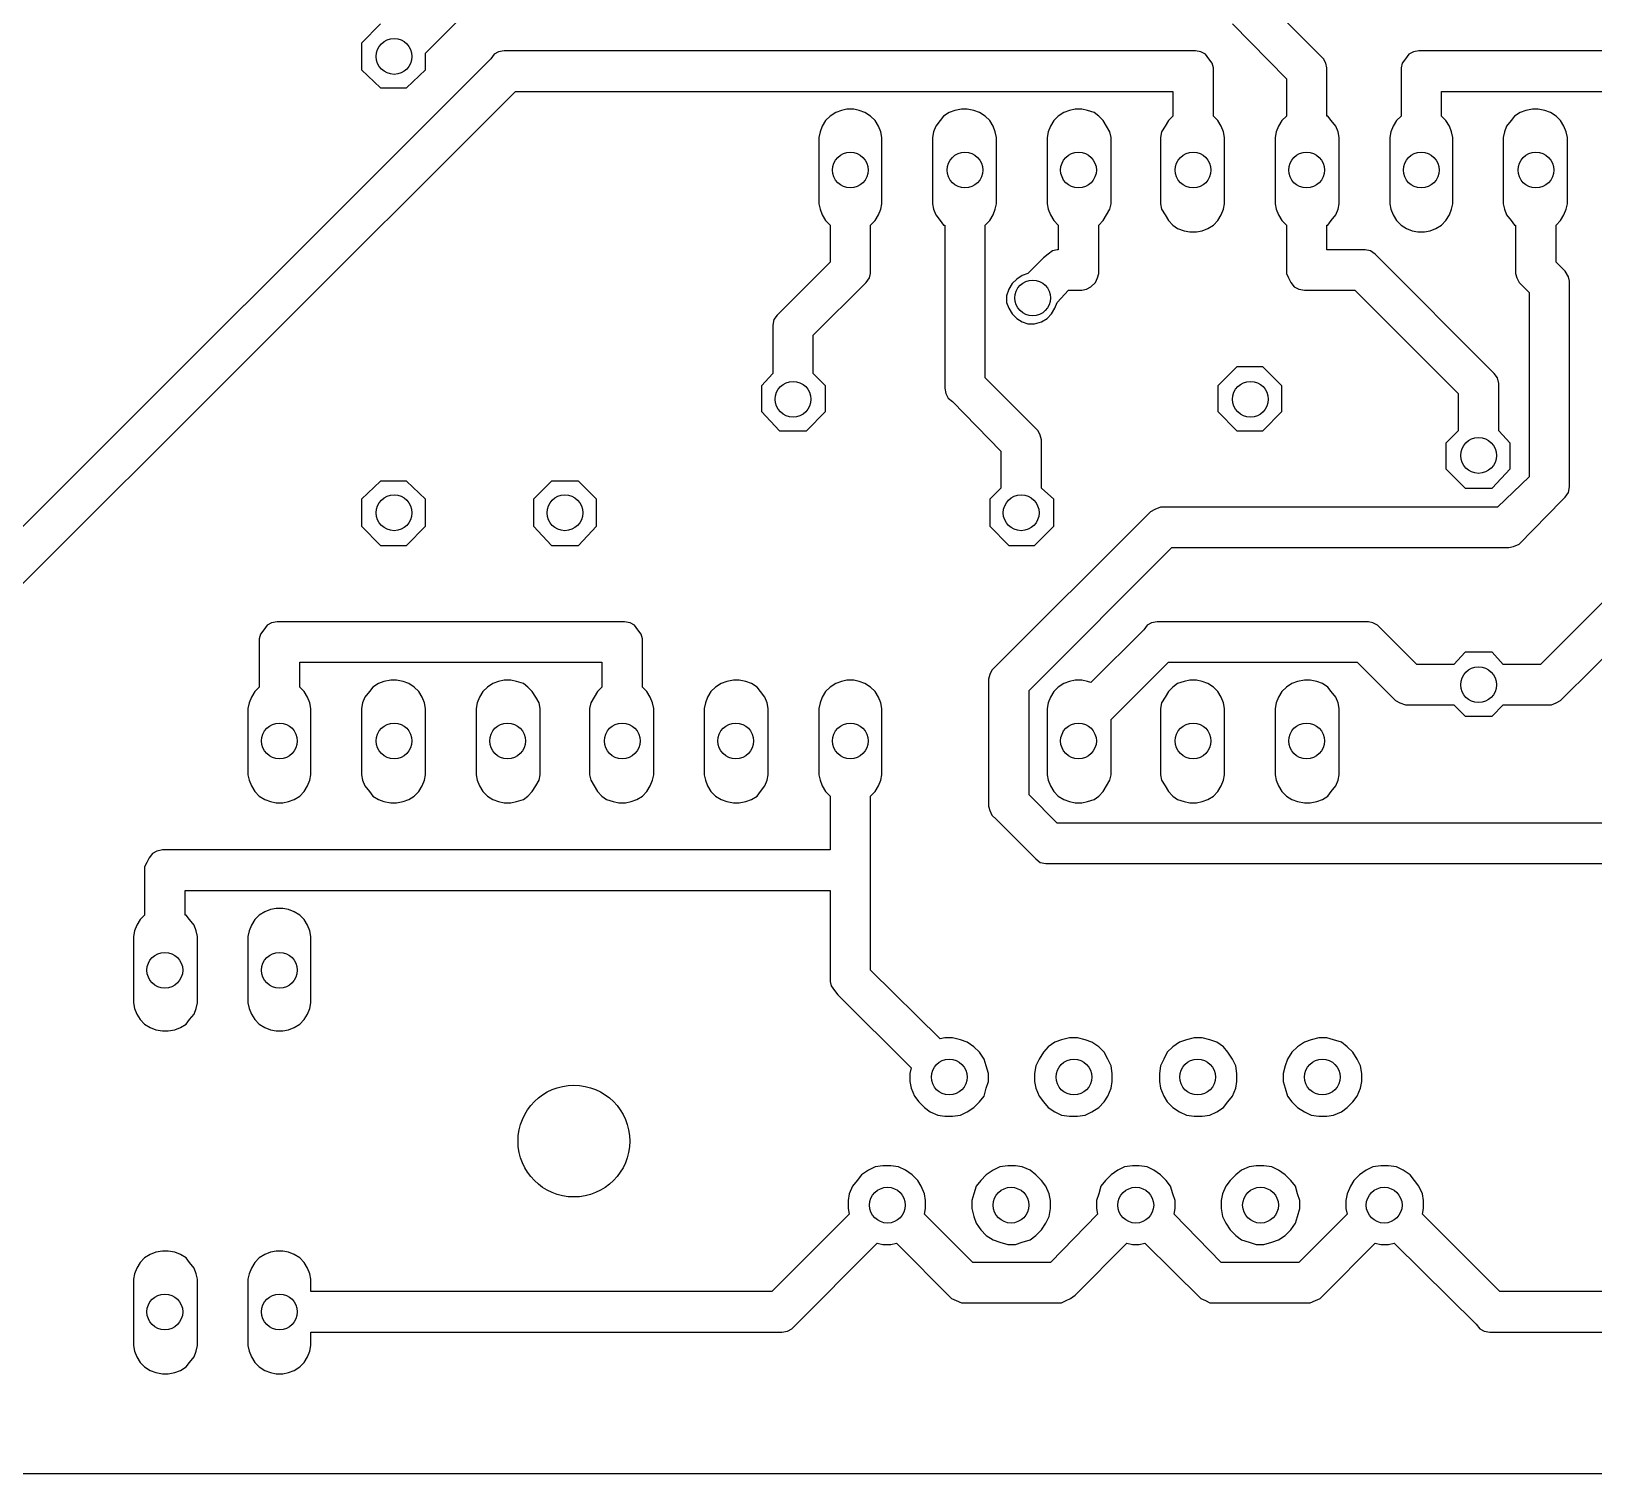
# Model space of a CAD drawing. Header units: inches. Extents: x 0 to 245, y 0 to 54.
# Drawn here: x 32.56 to 67.51, y 0 to 32.27 of the extents above; entities that cross this region are included whole.
import ezdxf

# ---------------------------------------------------------------- set-up
doc = ezdxf.new("R2010")
doc.units = ezdxf.units.IN
doc.header["$MEASUREMENT"] = 0
for name, color, linetype in [('OBRYS', 7, 'Continuous'), ('SCIEZKI', 3, 'Continuous'), ('WIERCENIA', 10, 'Continuous')]:
    doc.layers.add(name, color=color, linetype=linetype)

msp = doc.modelspace()

# ---------------------------------------------------------------- linework, layer by layer
at = {"layer": 'OBRYS'}
msp.add_line((116.222, 0), (0.855, 0), dxfattribs=at)
msp.add_line((116.222, 0), (0.855, 0), dxfattribs=at)
at = {"layer": 'SCIEZKI'}
for p, q in [((41.38, 31.777), (45.956, 36.352)), ((61.467, 31.651), (59.883, 33.235)), ((40.375, 32.431), (39.947, 32.003)), ((59.431, 32.431), (60.638, 31.199)), ((39.947, 32.003), (39.947, 31.4)), ((39.947, 32.003), (39.947, 32.003)), ((43.14, 31.827), (43.015, 31.802)), ((58.601, 31.827), (43.14, 31.827)), ((58.727, 31.802), (58.601, 31.827)), ((63.604, 31.827), (63.478, 31.802)), ((70.97, 31.827), (63.604, 31.827)), ((42.839, 31.651), (21.746, 10.584)), ((41.38, 31.4), (41.38, 31.777)), ((42.914, 31.752), (42.839, 31.651)), ((43.015, 31.802), (42.914, 31.752)), ((58.828, 31.752), (58.727, 31.802)), ((58.903, 31.651), (58.828, 31.752)), ((58.978, 31.551), (58.903, 31.651)), ((59.004, 31.45), (58.978, 31.551)), ((61.518, 31.551), (61.467, 31.651)), ((61.543, 31.45), (61.518, 31.551)), ((63.227, 31.551), (63.202, 31.45)), ((63.303, 31.651), (63.227, 31.551)), ((63.378, 31.752), (63.303, 31.651)), ((63.478, 31.802), (63.378, 31.752)), ((39.947, 31.4), (40.375, 30.998)), ((40.953, 30.998), (41.38, 31.4)), ((59.004, 30.369), (59.004, 31.45)), ((60.638, 31.199), (60.638, 30.369)), ((61.543, 30.369), (61.543, 31.45)), ((63.202, 31.45), (63.202, 30.369)), ((22.551, 10.106), (43.392, 30.922)), ((40.375, 30.998), (40.953, 30.998)), ((43.392, 30.922), (58.099, 30.922)), ((58.099, 30.922), (58.099, 30.369)), ((64.107, 30.369), (64.107, 30.922)), ((64.107, 30.922), (71.222, 30.922)), ((50.557, 30.445), (50.431, 30.369)), ((50.682, 30.495), (50.557, 30.445)), ((50.808, 30.52), (50.682, 30.495)), ((50.959, 30.52), (50.808, 30.52)), ((51.084, 30.495), (50.959, 30.52)), ((51.21, 30.445), (51.084, 30.495)), ((51.336, 30.369), (51.21, 30.445)), ((53.096, 30.445), (52.97, 30.369)), ((53.221, 30.495), (53.096, 30.445)), ((53.372, 30.52), (53.221, 30.495)), ((53.498, 30.52), (53.372, 30.52)), ((53.649, 30.495), (53.498, 30.52)), ((53.774, 30.445), (53.649, 30.495)), ((53.9, 30.369), (53.774, 30.445)), ((55.66, 30.445), (55.534, 30.369)), ((55.786, 30.495), (55.66, 30.445)), ((55.911, 30.52), (55.786, 30.495)), ((56.062, 30.52), (55.911, 30.52)), ((56.188, 30.495), (56.062, 30.52)), ((56.339, 30.445), (56.188, 30.495)), ((56.439, 30.369), (56.339, 30.445)), ((65.867, 30.445), (65.741, 30.369)), ((65.992, 30.495), (65.867, 30.445)), ((66.143, 30.52), (65.992, 30.495)), ((66.269, 30.52), (66.143, 30.52)), ((66.42, 30.495), (66.269, 30.52)), ((66.546, 30.445), (66.42, 30.495)), ((66.671, 30.369), (66.546, 30.445)), ((50.255, 30.143), (50.205, 30.017)), ((50.33, 30.269), (50.255, 30.143)), ((50.431, 30.369), (50.33, 30.269)), ((51.436, 30.269), (51.336, 30.369)), ((51.512, 30.143), (51.436, 30.269)), ((51.562, 30.017), (51.512, 30.143)), ((52.794, 30.143), (52.744, 30.017)), ((52.895, 30.269), (52.794, 30.143)), ((52.97, 30.369), (52.895, 30.269)), ((54.001, 30.269), (53.9, 30.369)), ((54.076, 30.143), (54.001, 30.269)), ((54.126, 30.017), (54.076, 30.143)), ((55.358, 30.143), (55.308, 30.017)), ((55.434, 30.269), (55.358, 30.143)), ((55.534, 30.369), (55.434, 30.269)), ((56.54, 30.269), (56.439, 30.369)), ((56.615, 30.143), (56.54, 30.269)), ((56.691, 30.017), (56.615, 30.143)), ((57.923, 30.143), (57.847, 30.017)), ((57.998, 30.269), (57.923, 30.143)), ((58.099, 30.369), (57.998, 30.269)), ((58.099, 30.369), (58.099, 30.369)), ((59.104, 30.269), (59.004, 30.369)), ((59.004, 30.369), (59.004, 30.369)), ((59.18, 30.143), (59.104, 30.269)), ((59.23, 30.017), (59.18, 30.143)), ((60.462, 30.143), (60.411, 30.017)), ((60.537, 30.269), (60.462, 30.143)), ((60.638, 30.369), (60.537, 30.269)), ((60.638, 30.369), (60.638, 30.369)), ((61.568, 30.369), (61.543, 30.369)), ((61.643, 30.269), (61.568, 30.369)), ((61.744, 30.143), (61.643, 30.269)), ((61.794, 30.017), (61.744, 30.143)), ((63.026, 30.143), (62.976, 30.017)), ((63.101, 30.269), (63.026, 30.143)), ((63.202, 30.369), (63.101, 30.269)), ((63.202, 30.369), (63.202, 30.369)), ((64.208, 30.269), (64.107, 30.369)), ((64.107, 30.369), (64.107, 30.369)), ((64.283, 30.143), (64.208, 30.269)), ((64.333, 30.017), (64.283, 30.143)), ((65.565, 30.143), (65.515, 30.017)), ((65.666, 30.269), (65.565, 30.143)), ((65.741, 30.369), (65.666, 30.269)), ((66.772, 30.269), (66.671, 30.369)), ((66.847, 30.143), (66.772, 30.269)), ((66.898, 30.017), (66.847, 30.143)), ((50.205, 30.017), (50.179, 29.891)), ((50.179, 29.891), (50.179, 28.408)), ((51.587, 29.891), (51.562, 30.017)), ((51.587, 28.408), (51.587, 29.891)), ((52.744, 30.017), (52.719, 29.891)), ((52.719, 29.891), (52.719, 28.408)), ((54.152, 29.891), (54.126, 30.017)), ((54.152, 28.408), (54.152, 29.891)), ((55.308, 30.017), (55.283, 29.891)), ((55.283, 29.891), (55.283, 28.408)), ((56.716, 29.891), (56.691, 30.017)), ((56.716, 28.408), (56.716, 29.891)), ((57.847, 30.017), (57.822, 29.891)), ((57.822, 29.891), (57.822, 28.408)), ((59.255, 29.891), (59.23, 30.017)), ((59.255, 28.408), (59.255, 29.891)), ((60.411, 30.017), (60.386, 29.891)), ((60.386, 29.891), (60.386, 28.408)), ((61.819, 29.891), (61.794, 30.017)), ((61.819, 28.408), (61.819, 29.891)), ((62.976, 30.017), (62.951, 29.891)), ((62.951, 29.891), (62.951, 28.408)), ((64.358, 29.891), (64.333, 30.017)), ((64.358, 28.408), (64.358, 29.891)), ((65.515, 30.017), (65.49, 29.891)), ((65.49, 29.891), (65.49, 28.408)), ((66.923, 29.891), (66.898, 30.017)), ((66.923, 28.408), (66.923, 29.891)), ((50.179, 28.408), (50.205, 28.283)), ((51.562, 28.283), (51.587, 28.408)), ((52.719, 28.408), (52.744, 28.283)), ((54.126, 28.283), (54.152, 28.408)), ((54.152, 28.408), (54.152, 28.408)), ((55.283, 28.408), (55.308, 28.283)), ((56.691, 28.283), (56.716, 28.408)), ((56.716, 28.408), (56.716, 28.408)), ((57.822, 28.408), (57.847, 28.283)), ((59.23, 28.283), (59.255, 28.408)), ((60.386, 28.408), (60.411, 28.283)), ((61.794, 28.283), (61.819, 28.408)), ((62.951, 28.408), (62.976, 28.283)), ((64.333, 28.283), (64.358, 28.408)), ((64.358, 28.408), (64.358, 28.408)), ((65.49, 28.408), (65.515, 28.283)), ((66.898, 28.283), (66.923, 28.408)), ((50.205, 28.283), (50.255, 28.157)), ((50.255, 28.157), (50.33, 28.031)), ((50.33, 28.031), (50.431, 27.931)), ((51.336, 27.931), (51.436, 28.031)), ((51.436, 28.031), (51.512, 28.157)), ((51.512, 28.157), (51.562, 28.283)), ((52.744, 28.283), (52.794, 28.157)), ((52.794, 28.157), (52.895, 28.031)), ((52.895, 28.031), (52.97, 27.931)), ((53.9, 27.931), (54.001, 28.031)), ((54.001, 28.031), (54.076, 28.157)), ((54.076, 28.157), (54.126, 28.283)), ((55.308, 28.283), (55.358, 28.157)), ((55.358, 28.157), (55.434, 28.031)), ((55.434, 28.031), (55.534, 27.931)), ((56.439, 27.931), (56.54, 28.031)), ((56.54, 28.031), (56.615, 28.157)), ((56.615, 28.157), (56.691, 28.283)), ((57.847, 28.283), (57.923, 28.157)), ((57.923, 28.157), (57.998, 28.031)), ((57.998, 28.031), (58.099, 27.931)), ((59.004, 27.931), (59.104, 28.031)), ((59.104, 28.031), (59.18, 28.157)), ((59.18, 28.157), (59.23, 28.283)), ((60.411, 28.283), (60.462, 28.157)), ((60.462, 28.157), (60.537, 28.031)), ((60.537, 28.031), (60.638, 27.931)), ((61.568, 27.931), (61.643, 28.031)), ((61.643, 28.031), (61.744, 28.157)), ((61.744, 28.157), (61.794, 28.283)), ((62.976, 28.283), (63.026, 28.157)), ((63.026, 28.157), (63.101, 28.031)), ((63.101, 28.031), (63.202, 27.931)), ((64.107, 27.931), (64.208, 28.031)), ((64.208, 28.031), (64.283, 28.157)), ((64.283, 28.157), (64.333, 28.283)), ((65.515, 28.283), (65.565, 28.157)), ((65.565, 28.157), (65.666, 28.031)), ((65.666, 28.031), (65.741, 27.931)), ((66.671, 27.931), (66.772, 28.031)), ((66.772, 28.031), (66.847, 28.157)), ((66.847, 28.157), (66.898, 28.283)), ((50.431, 27.931), (50.431, 27.931)), ((50.431, 27.931), (50.431, 27.101)), ((51.336, 27.931), (51.336, 27.931)), ((51.336, 26.85), (51.336, 27.931)), ((52.97, 27.931), (52.995, 27.931)), ((52.995, 27.931), (52.995, 24.285)), ((53.9, 27.931), (53.9, 27.931)), ((53.9, 24.512), (53.9, 27.931)), ((55.534, 27.931), (55.534, 27.931)), ((55.534, 27.931), (55.534, 27.377)), ((56.439, 27.931), (56.439, 27.931)), ((56.439, 26.85), (56.439, 27.931)), ((58.099, 27.931), (58.199, 27.855)), ((58.199, 27.855), (58.35, 27.805)), ((58.35, 27.805), (58.476, 27.78)), ((58.476, 27.78), (58.626, 27.78)), ((58.626, 27.78), (58.752, 27.805)), ((58.752, 27.805), (58.878, 27.855)), ((58.878, 27.855), (59.004, 27.931)), ((60.638, 27.931), (60.638, 27.931)), ((60.638, 27.931), (60.638, 26.85)), ((61.543, 27.931), (61.568, 27.931)), ((61.543, 27.377), (61.543, 27.931)), ((63.202, 27.931), (63.328, 27.855)), ((63.328, 27.855), (63.453, 27.805)), ((63.453, 27.805), (63.579, 27.78)), ((63.579, 27.78), (63.73, 27.78)), ((63.73, 27.78), (63.856, 27.805)), ((63.856, 27.805), (63.981, 27.855)), ((63.981, 27.855), (64.107, 27.931)), ((65.741, 27.931), (65.766, 27.931)), ((65.766, 27.931), (65.766, 26.85)), ((66.671, 27.931), (66.671, 27.931)), ((66.671, 27.101), (66.671, 27.931)), ((55.308, 27.277), (55.207, 27.201)), ((55.409, 27.352), (55.308, 27.277)), ((55.509, 27.377), (55.409, 27.352)), ((55.534, 27.377), (55.509, 27.377)), ((62.397, 27.377), (61.543, 27.377)), ((62.523, 27.352), (62.397, 27.377)), ((62.624, 27.277), (62.523, 27.352)), ((65.289, 24.612), (62.624, 27.277)), ((50.431, 27.101), (49.249, 25.919)), ((55.207, 27.201), (54.855, 26.85)), ((66.872, 26.9), (66.671, 27.101)), ((50.054, 25.467), (51.235, 26.648)), ((51.235, 26.648), (51.311, 26.749)), ((51.311, 26.749), (51.336, 26.85)), ((54.504, 26.623), (54.428, 26.498)), ((54.604, 26.724), (54.504, 26.623)), ((54.73, 26.799), (54.604, 26.724)), ((54.855, 26.85), (54.73, 26.799)), ((56.263, 26.548), (56.364, 26.648)), ((56.364, 26.648), (56.414, 26.749)), ((56.414, 26.749), (56.439, 26.85)), ((60.638, 26.85), (60.688, 26.749)), ((60.688, 26.749), (60.738, 26.648)), ((60.738, 26.648), (60.814, 26.548)), ((65.766, 26.85), (65.791, 26.749)), ((65.791, 26.749), (65.842, 26.648)), ((65.842, 26.648), (65.942, 26.548)), ((66.948, 26.774), (66.872, 26.9)), ((66.973, 26.674), (66.948, 26.774)), ((66.973, 22.073), (66.973, 26.674)), ((54.428, 26.498), (54.378, 26.347)), ((54.378, 26.347), (54.378, 26.196)), ((55.509, 26.196), (55.761, 26.472)), ((55.761, 26.472), (56.062, 26.472)), ((56.062, 26.472), (56.163, 26.498)), ((56.163, 26.498), (56.263, 26.548)), ((60.814, 26.548), (60.914, 26.498)), ((60.914, 26.498), (61.04, 26.472)), ((61.04, 26.472), (62.171, 26.472)), ((62.171, 26.472), (64.484, 24.16)), ((65.942, 26.548), (65.942, 26.548)), ((65.942, 26.548), (66.068, 26.422)), ((66.068, 26.422), (66.068, 22.299)), ((49.249, 25.919), (49.174, 25.819)), ((54.378, 26.196), (54.428, 26.07)), ((54.428, 26.07), (54.504, 25.944)), ((54.504, 25.944), (54.604, 25.844)), ((55.283, 25.844), (55.383, 25.944)), ((55.383, 25.944), (55.459, 26.07)), ((55.459, 26.07), (55.509, 26.196)), ((49.174, 25.819), (49.149, 25.693)), ((49.149, 25.693), (49.149, 24.612)), ((54.604, 25.844), (54.73, 25.769)), ((54.73, 25.769), (54.855, 25.718)), ((54.855, 25.718), (55.006, 25.718)), ((55.006, 25.718), (55.157, 25.769)), ((55.157, 25.769), (55.283, 25.844)), ((50.054, 24.612), (50.054, 25.467)), ((49.149, 24.612), (48.897, 24.336)), ((50.33, 24.336), (50.054, 24.612)), ((55.082, 23.33), (53.9, 24.512)), ((59.532, 24.763), (59.104, 24.336)), ((60.11, 24.763), (59.532, 24.763)), ((60.537, 24.336), (60.11, 24.763)), ((65.364, 24.512), (65.289, 24.612)), ((65.389, 24.386), (65.364, 24.512)), ((48.897, 24.336), (48.897, 23.757)), ((48.897, 24.336), (48.897, 24.336)), ((50.33, 23.757), (50.33, 24.336)), ((52.995, 24.285), (53.02, 24.16)), ((53.02, 24.16), (53.071, 24.059)), ((59.104, 24.336), (59.104, 23.757)), ((59.104, 24.336), (59.104, 24.336)), ((60.537, 23.757), (60.537, 24.336)), ((64.484, 24.16), (64.484, 23.33)), ((65.389, 23.33), (65.389, 24.386)), ((53.071, 24.059), (53.171, 23.984)), ((53.171, 23.984), (54.252, 22.877)), ((48.897, 23.757), (49.3, 23.33)), ((49.903, 23.33), (50.33, 23.757)), ((59.104, 23.757), (59.532, 23.33)), ((60.11, 23.33), (60.537, 23.757)), ((49.3, 23.33), (49.903, 23.33)), ((55.132, 23.229), (55.082, 23.33)), ((55.157, 23.129), (55.132, 23.229)), ((55.157, 22.048), (55.157, 23.129)), ((59.532, 23.33), (60.11, 23.33)), ((64.484, 23.33), (64.208, 23.053)), ((65.641, 23.053), (65.389, 23.33)), ((54.252, 22.877), (54.252, 22.048)), ((64.208, 23.053), (64.208, 22.475)), ((64.208, 23.053), (64.208, 23.053)), ((65.641, 22.475), (65.641, 23.053)), ((64.208, 22.475), (64.635, 22.048)), ((65.238, 22.048), (65.641, 22.475)), ((70.819, 22.601), (66.319, 18.101)), ((40.375, 22.199), (39.947, 21.796)), ((40.953, 22.199), (40.375, 22.199)), ((41.38, 21.796), (40.953, 22.199)), ((44.196, 22.199), (43.794, 21.796)), ((44.799, 22.199), (44.196, 22.199)), ((45.202, 21.796), (44.799, 22.199)), ((54.252, 22.048), (54.001, 21.796)), ((55.434, 21.796), (55.157, 22.048)), ((64.635, 22.048), (65.238, 22.048)), ((66.068, 22.299), (65.364, 21.62)), ((66.948, 21.947), (66.973, 22.073)), ((39.947, 21.796), (39.947, 21.193)), ((39.947, 21.796), (39.947, 21.796)), ((41.38, 21.193), (41.38, 21.796)), ((43.794, 21.796), (43.794, 21.193)), ((43.794, 21.796), (43.794, 21.796)), ((45.202, 21.193), (45.202, 21.796)), ((54.001, 21.796), (54.001, 21.193)), ((55.434, 21.193), (55.434, 21.796)), ((65.842, 20.791), (66.797, 21.771)), ((66.772, 17.296), (71.372, 21.872)), ((66.797, 21.771), (66.872, 21.847)), ((66.872, 21.847), (66.948, 21.947)), ((57.52, 21.444), (54.051, 17.975)), ((57.596, 21.52), (57.52, 21.444)), ((57.52, 21.444), (57.52, 21.444)), ((57.696, 21.57), (57.596, 21.52)), ((57.822, 21.62), (57.696, 21.57)), ((65.364, 21.62), (57.822, 21.62)), ((39.947, 21.193), (40.375, 20.766)), ((40.953, 20.766), (41.38, 21.193)), ((43.794, 21.193), (44.196, 20.766)), ((44.799, 20.766), (45.202, 21.193)), ((54.001, 21.193), (54.428, 20.766)), ((55.006, 20.766), (55.434, 21.193)), ((40.375, 20.766), (40.953, 20.766)), ((44.196, 20.766), (44.799, 20.766)), ((54.428, 20.766), (55.006, 20.766)), ((54.881, 17.523), (58.073, 20.715)), ((58.073, 20.715), (65.615, 20.715)), ((65.615, 20.715), (65.716, 20.741)), ((65.716, 20.741), (65.842, 20.791)), ((37.76, 18.88), (37.685, 18.78)), ((37.836, 18.981), (37.76, 18.88)), ((37.936, 19.031), (37.836, 18.981)), ((38.062, 19.056), (37.936, 19.031)), ((45.83, 19.056), (38.062, 19.056)), ((45.956, 19.031), (45.83, 19.056)), ((46.056, 18.981), (45.956, 19.031)), ((46.132, 18.88), (46.056, 18.981)), ((46.207, 18.78), (46.132, 18.88)), ((57.445, 18.88), (56.263, 17.699)), ((57.52, 18.981), (57.445, 18.88)), ((57.621, 19.031), (57.52, 18.981)), ((57.747, 19.056), (57.621, 19.031)), ((62.473, 19.056), (57.747, 19.056)), ((62.573, 19.031), (62.473, 19.056)), ((62.674, 18.981), (62.573, 19.031)), ((63.554, 18.101), (62.674, 18.981)), ((37.685, 18.78), (37.66, 18.679)), ((37.66, 18.679), (37.66, 17.598)), ((46.232, 18.679), (46.207, 18.78)), ((46.232, 17.598), (46.232, 18.679)), ((64.635, 18.377), (64.384, 18.101)), ((65.238, 18.377), (64.635, 18.377)), ((65.49, 18.101), (65.238, 18.377)), ((38.565, 17.598), (38.565, 18.151)), ((38.565, 18.151), (45.327, 18.151)), ((45.327, 18.151), (45.327, 17.598)), ((54.001, 17.875), (53.976, 17.774)), ((54.051, 17.975), (54.001, 17.875)), ((56.716, 16.869), (57.998, 18.151)), ((57.998, 18.151), (62.221, 18.151)), ((62.221, 18.151), (63.076, 17.296)), ((64.384, 18.101), (63.554, 18.101)), ((66.319, 18.101), (65.49, 18.101)), ((37.559, 17.497), (37.484, 17.372)), ((37.66, 17.598), (37.559, 17.497)), ((37.66, 17.598), (37.66, 17.598)), ((38.665, 17.497), (38.565, 17.598)), ((38.565, 17.598), (38.565, 17.598)), ((38.741, 17.372), (38.665, 17.497)), ((40.123, 17.497), (40.023, 17.372)), ((40.199, 17.598), (40.123, 17.497)), ((40.325, 17.673), (40.199, 17.598)), ((40.45, 17.724), (40.325, 17.673)), ((40.601, 17.749), (40.45, 17.724)), ((40.727, 17.749), (40.601, 17.749)), ((40.878, 17.724), (40.727, 17.749)), ((41.003, 17.673), (40.878, 17.724)), ((41.129, 17.598), (41.003, 17.673)), ((41.23, 17.497), (41.129, 17.598)), ((41.305, 17.372), (41.23, 17.497)), ((42.663, 17.497), (42.587, 17.372)), ((42.763, 17.598), (42.663, 17.497)), ((42.889, 17.673), (42.763, 17.598)), ((43.015, 17.724), (42.889, 17.673)), ((43.14, 17.749), (43.015, 17.724)), ((43.291, 17.749), (43.14, 17.749)), ((43.417, 17.724), (43.291, 17.749)), ((43.568, 17.673), (43.417, 17.724)), ((43.668, 17.598), (43.568, 17.673)), ((43.769, 17.497), (43.668, 17.598)), ((43.844, 17.372), (43.769, 17.497)), ((45.227, 17.497), (45.151, 17.372)), ((45.327, 17.598), (45.227, 17.497)), ((45.327, 17.598), (45.327, 17.598)), ((46.333, 17.497), (46.232, 17.598)), ((46.232, 17.598), (46.232, 17.598)), ((46.408, 17.372), (46.333, 17.497)), ((47.766, 17.497), (47.691, 17.372)), ((47.867, 17.598), (47.766, 17.497)), ((47.992, 17.673), (47.867, 17.598)), ((48.118, 17.724), (47.992, 17.673)), ((48.269, 17.749), (48.118, 17.724)), ((48.394, 17.749), (48.269, 17.749)), ((48.545, 17.724), (48.394, 17.749)), ((48.671, 17.673), (48.545, 17.724)), ((48.797, 17.598), (48.671, 17.673)), ((48.872, 17.497), (48.797, 17.598)), ((48.973, 17.372), (48.872, 17.497)), ((50.33, 17.497), (50.255, 17.372)), ((50.431, 17.598), (50.33, 17.497)), ((50.557, 17.673), (50.431, 17.598)), ((50.682, 17.724), (50.557, 17.673)), ((50.808, 17.749), (50.682, 17.724)), ((50.959, 17.749), (50.808, 17.749)), ((51.084, 17.724), (50.959, 17.749)), ((51.21, 17.673), (51.084, 17.724)), ((51.336, 17.598), (51.21, 17.673)), ((51.436, 17.497), (51.336, 17.598)), ((51.512, 17.372), (51.436, 17.497)), ((53.976, 17.774), (53.976, 14.933)), ((54.881, 15.185), (54.881, 17.523)), ((55.434, 17.497), (55.358, 17.372)), ((55.534, 17.598), (55.434, 17.497)), ((55.66, 17.673), (55.534, 17.598)), ((55.786, 17.724), (55.66, 17.673)), ((55.911, 17.749), (55.786, 17.724)), ((56.062, 17.749), (55.911, 17.749)), ((56.188, 17.724), (56.062, 17.749)), ((56.263, 17.699), (56.188, 17.724)), ((57.998, 17.497), (57.923, 17.372)), ((58.099, 17.598), (57.998, 17.497)), ((58.199, 17.673), (58.099, 17.598)), ((58.35, 17.724), (58.199, 17.673)), ((58.476, 17.749), (58.35, 17.724)), ((58.626, 17.749), (58.476, 17.749)), ((58.752, 17.724), (58.626, 17.749)), ((58.878, 17.673), (58.752, 17.724)), ((59.004, 17.598), (58.878, 17.673)), ((59.104, 17.497), (59.004, 17.598)), ((59.18, 17.372), (59.104, 17.497)), ((60.537, 17.497), (60.462, 17.372)), ((60.638, 17.598), (60.537, 17.497)), ((60.763, 17.673), (60.638, 17.598)), ((60.889, 17.724), (60.763, 17.673)), ((61.04, 17.749), (60.889, 17.724)), ((61.166, 17.749), (61.04, 17.749)), ((61.316, 17.724), (61.166, 17.749)), ((61.442, 17.673), (61.316, 17.724)), ((61.568, 17.598), (61.442, 17.673)), ((61.643, 17.497), (61.568, 17.598)), ((61.744, 17.372), (61.643, 17.497)), ((37.433, 17.246), (37.408, 17.12)), ((37.484, 17.372), (37.433, 17.246)), ((38.791, 17.246), (38.741, 17.372)), ((38.816, 17.12), (38.791, 17.246)), ((39.973, 17.246), (39.947, 17.12)), ((40.023, 17.372), (39.973, 17.246)), ((41.355, 17.246), (41.305, 17.372)), ((41.38, 17.12), (41.355, 17.246)), ((42.537, 17.246), (42.512, 17.12)), ((42.587, 17.372), (42.537, 17.246)), ((43.92, 17.246), (43.844, 17.372)), ((43.945, 17.12), (43.92, 17.246)), ((45.076, 17.246), (45.051, 17.12)), ((45.151, 17.372), (45.076, 17.246)), ((46.459, 17.246), (46.408, 17.372)), ((46.484, 17.12), (46.459, 17.246)), ((47.64, 17.246), (47.615, 17.12)), ((47.691, 17.372), (47.64, 17.246)), ((49.023, 17.246), (48.973, 17.372)), ((49.048, 17.12), (49.023, 17.246)), ((50.205, 17.246), (50.179, 17.12)), ((50.255, 17.372), (50.205, 17.246)), ((51.562, 17.246), (51.512, 17.372)), ((51.587, 17.12), (51.562, 17.246)), ((55.308, 17.246), (55.283, 17.12)), ((55.358, 17.372), (55.308, 17.246)), ((57.847, 17.246), (57.822, 17.12)), ((57.923, 17.372), (57.847, 17.246)), ((59.23, 17.246), (59.18, 17.372)), ((59.255, 17.12), (59.23, 17.246)), ((60.411, 17.246), (60.386, 17.12)), ((60.462, 17.372), (60.411, 17.246)), ((61.794, 17.246), (61.744, 17.372)), ((61.819, 17.12), (61.794, 17.246)), ((63.076, 17.296), (63.177, 17.246)), ((63.177, 17.246), (63.303, 17.196)), ((63.303, 17.196), (64.384, 17.196)), ((64.384, 17.196), (64.635, 16.944)), ((65.238, 16.944), (65.49, 17.196)), ((65.49, 17.196), (66.571, 17.196)), ((66.571, 17.196), (66.671, 17.246)), ((66.671, 17.246), (66.772, 17.296)), ((37.408, 17.12), (37.408, 15.637)), ((38.816, 15.637), (38.816, 17.12)), ((39.947, 17.12), (39.947, 15.637)), ((41.38, 15.637), (41.38, 17.12)), ((42.512, 17.12), (42.512, 15.637)), ((43.945, 15.637), (43.945, 17.12)), ((45.051, 17.12), (45.051, 15.637)), ((46.484, 15.637), (46.484, 17.12)), ((47.615, 17.12), (47.615, 15.637)), ((49.048, 15.637), (49.048, 17.12)), ((50.179, 17.12), (50.179, 15.637)), ((51.587, 15.637), (51.587, 17.12)), ((55.283, 17.12), (55.283, 15.637)), ((56.716, 15.637), (56.716, 16.869)), ((57.822, 17.12), (57.822, 15.637)), ((59.255, 15.637), (59.255, 17.12)), ((60.386, 17.12), (60.386, 15.637)), ((61.819, 15.637), (61.819, 17.12)), ((64.635, 16.944), (65.238, 16.944)), ((37.408, 15.637), (37.433, 15.511)), ((37.433, 15.511), (37.484, 15.386)), ((37.484, 15.386), (37.559, 15.26)), ((38.665, 15.26), (38.741, 15.386)), ((38.741, 15.386), (38.791, 15.511)), ((38.791, 15.511), (38.816, 15.637)), ((38.816, 15.637), (38.816, 15.637)), ((39.947, 15.637), (39.973, 15.511)), ((39.973, 15.511), (40.023, 15.386)), ((40.023, 15.386), (40.123, 15.26)), ((41.23, 15.26), (41.305, 15.386)), ((41.305, 15.386), (41.355, 15.511)), ((41.355, 15.511), (41.38, 15.637)), ((41.38, 15.637), (41.38, 15.637)), ((42.512, 15.637), (42.537, 15.511)), ((42.537, 15.511), (42.587, 15.386)), ((42.587, 15.386), (42.663, 15.26)), ((43.769, 15.26), (43.844, 15.386)), ((43.844, 15.386), (43.92, 15.511)), ((43.92, 15.511), (43.945, 15.637)), ((43.945, 15.637), (43.945, 15.637)), ((45.051, 15.637), (45.076, 15.511)), ((45.076, 15.511), (45.151, 15.386)), ((45.151, 15.386), (45.227, 15.26)), ((46.333, 15.26), (46.408, 15.386)), ((46.408, 15.386), (46.459, 15.511)), ((46.459, 15.511), (46.484, 15.637)), ((47.615, 15.637), (47.64, 15.511)), ((47.64, 15.511), (47.691, 15.386)), ((47.691, 15.386), (47.766, 15.26)), ((48.872, 15.26), (48.973, 15.386)), ((48.973, 15.386), (49.023, 15.511)), ((49.023, 15.511), (49.048, 15.637)), ((49.048, 15.637), (49.048, 15.637)), ((50.179, 15.637), (50.205, 15.511)), ((50.205, 15.511), (50.255, 15.386)), ((50.255, 15.386), (50.33, 15.26)), ((51.436, 15.26), (51.512, 15.386)), ((51.512, 15.386), (51.562, 15.511)), ((51.562, 15.511), (51.587, 15.637)), ((51.587, 15.637), (51.587, 15.637)), ((55.283, 15.637), (55.308, 15.511)), ((55.308, 15.511), (55.358, 15.386)), ((55.358, 15.386), (55.434, 15.26)), ((56.54, 15.26), (56.615, 15.386)), ((56.615, 15.386), (56.691, 15.511)), ((56.691, 15.511), (56.716, 15.637)), ((56.716, 15.637), (56.716, 15.637)), ((57.822, 15.637), (57.847, 15.511)), ((57.847, 15.511), (57.923, 15.386)), ((57.923, 15.386), (57.998, 15.26)), ((59.104, 15.26), (59.18, 15.386)), ((59.18, 15.386), (59.23, 15.511)), ((59.23, 15.511), (59.255, 15.637)), ((59.255, 15.637), (59.255, 15.637)), ((60.386, 15.637), (60.411, 15.511)), ((60.411, 15.511), (60.462, 15.386)), ((60.462, 15.386), (60.537, 15.26)), ((61.643, 15.26), (61.744, 15.386)), ((61.744, 15.386), (61.794, 15.511)), ((61.794, 15.511), (61.819, 15.637)), ((61.819, 15.637), (61.819, 15.637)), ((37.559, 15.26), (37.66, 15.159)), ((37.66, 15.159), (37.785, 15.084)), ((37.785, 15.084), (37.911, 15.034)), ((37.911, 15.034), (38.037, 15.009)), ((38.188, 15.009), (38.313, 15.034)), ((38.313, 15.034), (38.439, 15.084)), ((38.439, 15.084), (38.565, 15.159)), ((38.565, 15.159), (38.665, 15.26)), ((40.123, 15.26), (40.199, 15.159)), ((40.199, 15.159), (40.325, 15.084)), ((40.325, 15.084), (40.45, 15.034)), ((40.45, 15.034), (40.601, 15.009)), ((40.727, 15.009), (40.878, 15.034)), ((40.878, 15.034), (41.003, 15.084)), ((41.003, 15.084), (41.129, 15.159)), ((41.129, 15.159), (41.23, 15.26)), ((42.663, 15.26), (42.763, 15.159)), ((42.763, 15.159), (42.889, 15.084)), ((42.889, 15.084), (43.015, 15.034)), ((43.015, 15.034), (43.14, 15.009)), ((43.291, 15.009), (43.417, 15.034)), ((43.417, 15.034), (43.568, 15.084)), ((43.568, 15.084), (43.668, 15.159)), ((43.668, 15.159), (43.769, 15.26)), ((45.227, 15.26), (45.327, 15.159)), ((45.327, 15.159), (45.428, 15.084)), ((45.428, 15.084), (45.579, 15.034)), ((45.579, 15.034), (45.705, 15.009)), ((45.855, 15.009), (45.981, 15.034)), ((45.981, 15.034), (46.107, 15.084)), ((46.107, 15.084), (46.232, 15.159)), ((46.232, 15.159), (46.333, 15.26)), ((47.766, 15.26), (47.867, 15.159)), ((47.867, 15.159), (47.992, 15.084)), ((47.992, 15.084), (48.118, 15.034)), ((48.118, 15.034), (48.269, 15.009)), ((48.394, 15.009), (48.545, 15.034)), ((48.545, 15.034), (48.671, 15.084)), ((48.671, 15.084), (48.797, 15.159)), ((48.797, 15.159), (48.872, 15.26)), ((50.33, 15.26), (50.431, 15.159)), ((50.431, 15.159), (50.431, 15.159)), ((50.431, 15.159), (50.431, 13.953)), ((51.336, 15.159), (51.436, 15.26)), ((51.336, 11.263), (51.336, 15.159)), ((51.336, 15.159), (51.336, 15.159)), ((55.509, 14.556), (54.881, 15.185)), ((55.434, 15.26), (55.534, 15.159)), ((55.534, 15.159), (55.66, 15.084)), ((55.66, 15.084), (55.786, 15.034)), ((55.786, 15.034), (55.911, 15.009)), ((56.062, 15.009), (56.188, 15.034)), ((56.188, 15.034), (56.339, 15.084)), ((56.339, 15.084), (56.439, 15.159)), ((56.439, 15.159), (56.54, 15.26)), ((57.998, 15.26), (58.099, 15.159)), ((58.099, 15.159), (58.199, 15.084)), ((58.199, 15.084), (58.35, 15.034)), ((58.35, 15.034), (58.476, 15.009)), ((58.626, 15.009), (58.752, 15.034)), ((58.752, 15.034), (58.878, 15.084)), ((58.878, 15.084), (59.004, 15.159)), ((59.004, 15.159), (59.104, 15.26)), ((60.537, 15.26), (60.638, 15.159)), ((60.638, 15.159), (60.763, 15.084)), ((60.763, 15.084), (60.889, 15.034)), ((60.889, 15.034), (61.04, 15.009)), ((61.166, 15.009), (61.316, 15.034)), ((61.316, 15.034), (61.442, 15.084)), ((61.442, 15.084), (61.568, 15.159)), ((61.568, 15.159), (61.643, 15.26)), ((38.037, 15.009), (38.188, 15.009)), ((40.601, 15.009), (40.727, 15.009)), ((43.14, 15.009), (43.291, 15.009)), ((45.705, 15.009), (45.855, 15.009)), ((48.269, 15.009), (48.394, 15.009)), ((53.976, 14.933), (54.001, 14.833)), ((54.001, 14.833), (54.051, 14.732)), ((54.051, 14.732), (54.152, 14.631)), ((55.911, 15.009), (56.062, 15.009)), ((58.476, 15.009), (58.626, 15.009)), ((61.04, 15.009), (61.166, 15.009)), ((54.152, 14.631), (54.152, 14.631)), ((54.152, 14.631), (54.956, 13.827)), ((74.389, 14.556), (55.509, 14.556)), ((35.146, 13.676), (35.095, 13.576)), ((35.196, 13.777), (35.146, 13.676)), ((35.271, 13.877), (35.196, 13.777)), ((35.372, 13.928), (35.271, 13.877)), ((35.498, 13.953), (35.372, 13.928)), ((50.431, 13.953), (35.498, 13.953)), ((54.956, 13.827), (54.956, 13.827)), ((54.956, 13.827), (55.031, 13.752)), ((55.031, 13.752), (55.132, 13.676)), ((55.132, 13.676), (55.258, 13.651)), ((55.258, 13.651), (74.641, 13.651)), ((35.095, 13.576), (35.095, 12.495)), ((36, 12.495), (36, 13.048)), ((36, 13.048), (50.431, 13.048)), ((50.431, 13.048), (50.431, 11.011)), ((37.911, 12.62), (37.785, 12.57)), ((38.037, 12.645), (37.911, 12.62)), ((38.188, 12.645), (38.037, 12.645)), ((38.313, 12.62), (38.188, 12.645)), ((38.439, 12.57), (38.313, 12.62)), ((34.919, 12.268), (34.869, 12.143)), ((34.995, 12.394), (34.919, 12.268)), ((35.095, 12.495), (34.995, 12.394)), ((35.095, 12.495), (35.095, 12.495)), ((36.026, 12.495), (36, 12.495)), ((36.101, 12.394), (36.026, 12.495)), ((36.202, 12.268), (36.101, 12.394)), ((36.252, 12.143), (36.202, 12.268)), ((37.484, 12.268), (37.433, 12.143)), ((37.559, 12.394), (37.484, 12.268)), ((37.66, 12.495), (37.559, 12.394)), ((37.785, 12.57), (37.66, 12.495)), ((38.565, 12.495), (38.439, 12.57)), ((38.665, 12.394), (38.565, 12.495)), ((38.741, 12.268), (38.665, 12.394)), ((38.791, 12.143), (38.741, 12.268)), ((34.869, 12.143), (34.844, 12.017)), ((34.844, 12.017), (34.844, 10.534)), ((36.277, 12.017), (36.252, 12.143)), ((36.277, 10.534), (36.277, 12.017)), ((37.433, 12.143), (37.408, 12.017)), ((37.408, 12.017), (37.408, 10.534)), ((37.408, 12.017), (37.408, 12.017)), ((38.816, 12.017), (38.791, 12.143)), ((38.816, 10.534), (38.816, 12.017)), ((52.895, 9.729), (51.336, 11.263)), ((50.431, 11.011), (50.456, 10.911)), ((50.456, 10.911), (50.531, 10.81)), ((34.844, 10.534), (34.869, 10.408)), ((36.252, 10.408), (36.277, 10.534)), ((37.408, 10.534), (37.433, 10.408)), ((38.791, 10.408), (38.816, 10.534)), ((50.531, 10.81), (50.607, 10.71)), ((50.607, 10.71), (52.241, 9.076)), ((34.869, 10.408), (34.919, 10.282)), ((34.919, 10.282), (34.995, 10.157)), ((34.995, 10.157), (35.095, 10.056)), ((36.026, 10.056), (36.101, 10.157)), ((36.101, 10.157), (36.202, 10.282)), ((36.202, 10.282), (36.252, 10.408)), ((37.433, 10.408), (37.484, 10.282)), ((37.484, 10.282), (37.559, 10.157)), ((37.559, 10.157), (37.66, 10.056)), ((38.565, 10.056), (38.665, 10.157)), ((38.665, 10.157), (38.741, 10.282)), ((38.741, 10.282), (38.791, 10.408)), ((35.095, 10.056), (35.221, 9.981)), ((35.221, 9.981), (35.347, 9.93)), ((35.347, 9.93), (35.498, 9.905)), ((35.498, 9.905), (35.623, 9.905)), ((35.623, 9.905), (35.774, 9.93)), ((35.774, 9.93), (35.9, 9.981)), ((35.9, 9.981), (36.026, 10.056)), ((37.66, 10.056), (37.785, 9.981)), ((37.785, 9.981), (37.911, 9.93)), ((37.911, 9.93), (38.037, 9.905)), ((38.037, 9.905), (38.188, 9.905)), ((38.188, 9.905), (38.313, 9.93)), ((38.313, 9.93), (38.439, 9.981)), ((38.439, 9.981), (38.565, 10.056)), ((52.995, 9.754), (52.895, 9.729)), ((53.171, 9.754), (52.995, 9.754)), ((53.347, 9.704), (53.171, 9.754)), ((53.498, 9.654), (53.347, 9.704)), ((53.649, 9.553), (53.498, 9.654)), ((53.774, 9.428), (53.649, 9.553)), ((55.308, 9.553), (55.207, 9.428)), ((55.459, 9.654), (55.308, 9.553)), ((55.61, 9.704), (55.459, 9.654)), ((55.786, 9.754), (55.61, 9.704)), ((55.962, 9.754), (55.786, 9.754)), ((56.138, 9.704), (55.962, 9.754)), ((56.288, 9.654), (56.138, 9.704)), ((56.439, 9.553), (56.288, 9.654)), ((56.565, 9.428), (56.439, 9.553)), ((58.099, 9.553), (57.973, 9.428)), ((58.249, 9.654), (58.099, 9.553)), ((58.4, 9.704), (58.249, 9.654)), ((58.576, 9.754), (58.4, 9.704)), ((58.752, 9.754), (58.576, 9.754)), ((58.928, 9.704), (58.752, 9.754)), ((59.079, 9.654), (58.928, 9.704)), ((59.23, 9.553), (59.079, 9.654)), ((59.33, 9.428), (59.23, 9.553)), ((60.889, 9.553), (60.763, 9.428)), ((61.04, 9.654), (60.889, 9.553)), ((61.191, 9.704), (61.04, 9.654)), ((61.367, 9.754), (61.191, 9.704)), ((61.543, 9.754), (61.367, 9.754)), ((61.694, 9.704), (61.543, 9.754)), ((61.87, 9.654), (61.694, 9.704)), ((61.995, 9.553), (61.87, 9.654)), ((62.121, 9.428), (61.995, 9.553)), ((53.875, 9.277), (53.774, 9.428)), ((53.925, 9.126), (53.875, 9.277)), ((53.976, 8.95), (53.925, 9.126)), ((55.031, 9.126), (55.006, 8.95)), ((55.107, 9.277), (55.031, 9.126)), ((55.207, 9.428), (55.107, 9.277)), ((56.64, 9.277), (56.565, 9.428)), ((56.716, 9.126), (56.64, 9.277)), ((56.741, 8.95), (56.716, 9.126)), ((57.822, 9.126), (57.797, 8.95)), ((57.897, 9.277), (57.822, 9.126)), ((57.973, 9.428), (57.897, 9.277)), ((59.431, 9.277), (59.33, 9.428)), ((59.506, 9.126), (59.431, 9.277)), ((59.532, 8.95), (59.506, 9.126)), ((60.613, 9.126), (60.562, 8.95)), ((60.663, 9.277), (60.613, 9.126)), ((60.763, 9.428), (60.663, 9.277)), ((62.221, 9.277), (62.121, 9.428)), ((62.297, 9.126), (62.221, 9.277)), ((62.322, 8.95), (62.297, 9.126)), ((52.241, 9.076), (52.216, 8.95)), ((52.216, 8.95), (52.216, 8.774)), ((52.216, 8.774), (52.241, 8.623)), ((53.925, 8.623), (53.976, 8.774)), ((53.976, 8.774), (53.976, 8.95)), ((55.006, 8.95), (55.006, 8.774)), ((55.006, 8.95), (55.006, 8.95)), ((55.006, 8.774), (55.031, 8.623)), ((56.716, 8.623), (56.741, 8.774)), ((56.741, 8.774), (56.741, 8.95)), ((57.797, 8.95), (57.797, 8.774)), ((57.797, 8.95), (57.797, 8.95)), ((57.797, 8.774), (57.822, 8.623)), ((59.506, 8.623), (59.532, 8.774)), ((59.532, 8.774), (59.532, 8.95)), ((60.562, 8.95), (60.562, 8.774)), ((60.562, 8.95), (60.562, 8.95)), ((60.562, 8.774), (60.613, 8.623)), ((62.297, 8.623), (62.322, 8.774)), ((62.322, 8.774), (62.322, 8.95)), ((52.241, 8.623), (52.316, 8.447)), ((52.316, 8.447), (52.417, 8.321)), ((53.774, 8.321), (53.875, 8.447)), ((53.875, 8.447), (53.925, 8.623)), ((55.031, 8.623), (55.107, 8.447)), ((55.107, 8.447), (55.207, 8.321)), ((56.565, 8.321), (56.64, 8.447)), ((56.64, 8.447), (56.716, 8.623)), ((57.822, 8.623), (57.897, 8.447)), ((57.897, 8.447), (57.973, 8.321)), ((59.33, 8.321), (59.431, 8.447)), ((59.431, 8.447), (59.506, 8.623)), ((60.613, 8.623), (60.663, 8.447)), ((60.663, 8.447), (60.763, 8.321)), ((62.121, 8.321), (62.221, 8.447)), ((62.221, 8.447), (62.297, 8.623)), ((52.417, 8.321), (52.543, 8.196)), ((52.543, 8.196), (52.668, 8.095)), ((52.668, 8.095), (52.844, 8.02)), ((53.347, 8.02), (53.498, 8.095)), ((53.498, 8.095), (53.649, 8.196)), ((53.649, 8.196), (53.774, 8.321)), ((55.207, 8.321), (55.308, 8.196)), ((55.308, 8.196), (55.459, 8.095)), ((55.459, 8.095), (55.61, 8.02)), ((56.138, 8.02), (56.288, 8.095)), ((56.288, 8.095), (56.439, 8.196)), ((56.439, 8.196), (56.565, 8.321)), ((57.973, 8.321), (58.099, 8.196)), ((58.099, 8.196), (58.249, 8.095)), ((58.249, 8.095), (58.4, 8.02)), ((58.928, 8.02), (59.079, 8.095)), ((59.079, 8.095), (59.23, 8.196)), ((59.23, 8.196), (59.33, 8.321)), ((60.763, 8.321), (60.889, 8.196)), ((60.889, 8.196), (61.04, 8.095)), ((61.04, 8.095), (61.191, 8.02)), ((61.694, 8.02), (61.87, 8.095)), ((61.87, 8.095), (61.995, 8.196)), ((61.995, 8.196), (62.121, 8.321)), ((52.844, 8.02), (52.995, 7.995)), ((52.995, 7.995), (53.171, 7.995)), ((53.171, 7.995), (53.347, 8.02)), ((55.61, 8.02), (55.786, 7.995)), ((55.786, 7.995), (55.962, 7.995)), ((55.962, 7.995), (56.138, 8.02)), ((58.4, 8.02), (58.576, 7.995)), ((58.576, 7.995), (58.752, 7.995)), ((58.752, 7.995), (58.928, 8.02)), ((61.191, 8.02), (61.367, 7.995)), ((61.367, 7.995), (61.543, 7.995)), ((61.543, 7.995), (61.694, 8.02)), ((51.135, 6.687), (51.034, 6.562)), ((51.286, 6.788), (51.135, 6.687)), ((51.436, 6.863), (51.286, 6.788)), ((51.612, 6.888), (51.436, 6.863)), ((51.788, 6.888), (51.612, 6.888)), ((51.964, 6.863), (51.788, 6.888)), ((52.115, 6.788), (51.964, 6.863)), ((52.266, 6.687), (52.115, 6.788)), ((52.392, 6.562), (52.266, 6.687)), ((53.925, 6.687), (53.8, 6.562)), ((54.076, 6.788), (53.925, 6.687)), ((54.227, 6.863), (54.076, 6.788)), ((54.403, 6.888), (54.227, 6.863)), ((54.579, 6.888), (54.403, 6.888)), ((54.73, 6.863), (54.579, 6.888)), ((54.906, 6.788), (54.73, 6.863)), ((55.031, 6.687), (54.906, 6.788)), ((55.157, 6.562), (55.031, 6.687)), ((56.716, 6.687), (56.59, 6.562)), ((56.867, 6.788), (56.716, 6.687)), ((57.018, 6.863), (56.867, 6.788)), ((57.193, 6.888), (57.018, 6.863)), ((57.344, 6.888), (57.193, 6.888)), ((57.52, 6.863), (57.344, 6.888)), ((57.671, 6.788), (57.52, 6.863)), ((57.822, 6.687), (57.671, 6.788)), ((57.948, 6.562), (57.822, 6.687)), ((59.506, 6.687), (59.381, 6.562)), ((59.632, 6.788), (59.506, 6.687)), ((59.808, 6.863), (59.632, 6.788)), ((59.959, 6.888), (59.808, 6.863)), ((60.135, 6.888), (59.959, 6.888)), ((60.311, 6.863), (60.135, 6.888)), ((60.462, 6.788), (60.311, 6.863)), ((60.613, 6.687), (60.462, 6.788)), ((60.738, 6.562), (60.613, 6.687)), ((62.272, 6.687), (62.146, 6.562)), ((62.423, 6.788), (62.272, 6.687)), ((62.573, 6.863), (62.423, 6.788)), ((62.749, 6.888), (62.573, 6.863)), ((62.925, 6.888), (62.749, 6.888)), ((63.101, 6.863), (62.925, 6.888)), ((63.252, 6.788), (63.101, 6.863)), ((63.403, 6.687), (63.252, 6.788)), ((63.504, 6.562), (63.403, 6.687)), ((50.934, 6.436), (50.858, 6.26)), ((51.034, 6.562), (50.934, 6.436)), ((52.467, 6.436), (52.392, 6.562)), ((52.543, 6.26), (52.467, 6.436)), ((53.699, 6.436), (53.649, 6.26)), ((53.8, 6.562), (53.699, 6.436)), ((55.258, 6.436), (55.157, 6.562)), ((55.333, 6.26), (55.258, 6.436)), ((56.49, 6.436), (56.439, 6.26)), ((56.59, 6.562), (56.49, 6.436)), ((58.048, 6.436), (57.948, 6.562)), ((58.099, 6.26), (58.048, 6.436)), ((59.28, 6.436), (59.205, 6.26)), ((59.381, 6.562), (59.28, 6.436)), ((60.839, 6.436), (60.738, 6.562)), ((60.889, 6.26), (60.839, 6.436)), ((62.071, 6.436), (61.995, 6.26)), ((62.146, 6.562), (62.071, 6.436)), ((63.604, 6.436), (63.504, 6.562)), ((63.68, 6.26), (63.604, 6.436)), ((50.858, 6.26), (50.833, 6.109)), ((50.833, 6.109), (50.833, 5.933)), ((52.568, 6.109), (52.543, 6.26)), ((52.568, 5.933), (52.568, 6.109)), ((53.649, 6.26), (53.598, 6.109)), ((53.598, 6.109), (53.598, 5.933)), ((53.598, 6.109), (53.598, 6.109)), ((55.358, 6.109), (55.333, 6.26)), ((55.358, 5.933), (55.358, 6.109)), ((56.439, 6.26), (56.389, 6.109)), ((56.389, 6.109), (56.389, 5.933)), ((56.389, 6.109), (56.389, 6.109)), ((58.149, 6.109), (58.099, 6.26)), ((58.149, 5.933), (58.149, 6.109)), ((59.205, 6.26), (59.18, 6.109)), ((59.18, 6.109), (59.18, 5.933)), ((59.18, 6.109), (59.18, 6.109)), ((60.939, 6.109), (60.889, 6.26)), ((60.939, 5.933), (60.939, 6.109)), ((61.995, 6.26), (61.97, 6.109)), ((61.97, 6.109), (61.97, 5.933)), ((63.705, 6.109), (63.68, 6.26)), ((63.705, 5.933), (63.705, 6.109)), ((50.858, 5.807), (49.124, 4.073)), ((50.833, 5.933), (50.858, 5.807)), ((52.543, 5.807), (52.568, 5.933)), ((53.624, 4.726), (52.543, 5.807)), ((53.598, 5.933), (53.649, 5.757)), ((53.649, 5.757), (53.699, 5.606)), ((53.699, 5.606), (53.8, 5.455)), ((55.157, 5.455), (55.258, 5.606)), ((55.258, 5.606), (55.333, 5.757)), ((55.333, 5.757), (55.358, 5.933)), ((56.414, 5.807), (55.358, 4.726)), ((56.389, 5.933), (56.414, 5.807)), ((58.124, 5.807), (58.149, 5.933)), ((59.18, 4.726), (58.124, 5.807)), ((59.18, 5.933), (59.205, 5.757)), ((59.205, 5.757), (59.28, 5.606)), ((59.28, 5.606), (59.381, 5.455)), ((60.738, 5.455), (60.839, 5.606)), ((60.839, 5.606), (60.889, 5.757)), ((60.889, 5.757), (60.939, 5.933)), ((61.995, 5.807), (60.914, 4.726)), ((61.97, 5.933), (61.995, 5.807)), ((63.68, 5.807), (63.705, 5.933)), ((65.414, 4.073), (63.68, 5.807)), ((53.8, 5.455), (53.925, 5.33)), ((53.925, 5.33), (54.076, 5.229)), ((54.906, 5.229), (55.031, 5.33)), ((55.031, 5.33), (55.157, 5.455)), ((59.381, 5.455), (59.506, 5.33)), ((59.506, 5.33), (59.632, 5.229)), ((60.462, 5.229), (60.613, 5.33)), ((60.613, 5.33), (60.738, 5.455)), ((35.221, 4.902), (35.095, 4.827)), ((35.347, 4.953), (35.221, 4.902)), ((35.498, 4.978), (35.347, 4.953)), ((35.623, 4.978), (35.498, 4.978)), ((35.774, 4.953), (35.623, 4.978)), ((35.9, 4.902), (35.774, 4.953)), ((36.026, 4.827), (35.9, 4.902)), ((37.785, 4.902), (37.66, 4.827)), ((37.911, 4.953), (37.785, 4.902)), ((38.037, 4.978), (37.911, 4.953)), ((38.188, 4.978), (38.037, 4.978)), ((38.313, 4.953), (38.188, 4.978)), ((38.439, 4.902), (38.313, 4.953)), ((38.565, 4.827), (38.439, 4.902)), ((49.576, 3.243), (51.487, 5.154)), ((51.487, 5.154), (51.612, 5.129)), ((51.612, 5.129), (51.788, 5.129)), ((51.788, 5.129), (51.914, 5.154)), ((51.914, 5.154), (53.146, 3.922)), ((54.076, 5.229), (54.227, 5.179)), ((54.227, 5.179), (54.403, 5.129)), ((54.403, 5.129), (54.579, 5.129)), ((54.579, 5.129), (54.73, 5.179)), ((54.73, 5.179), (54.906, 5.229)), ((55.911, 3.997), (57.068, 5.154)), ((57.068, 5.154), (57.193, 5.129)), ((57.193, 5.129), (57.344, 5.129)), ((57.344, 5.129), (57.47, 5.154)), ((57.47, 5.154), (58.727, 3.922)), ((59.632, 5.229), (59.808, 5.179)), ((59.808, 5.179), (59.959, 5.129)), ((59.959, 5.129), (60.135, 5.129)), ((60.135, 5.129), (60.311, 5.179)), ((60.311, 5.179), (60.462, 5.229)), ((61.467, 3.997), (62.624, 5.154)), ((62.624, 5.154), (62.749, 5.129)), ((62.749, 5.129), (62.925, 5.129)), ((62.925, 5.129), (63.051, 5.154)), ((63.051, 5.154), (64.886, 3.344)), ((34.919, 4.601), (34.869, 4.475)), ((34.995, 4.726), (34.919, 4.601)), ((35.095, 4.827), (34.995, 4.726)), ((36.101, 4.726), (36.026, 4.827)), ((36.202, 4.601), (36.101, 4.726)), ((36.252, 4.475), (36.202, 4.601)), ((37.484, 4.601), (37.433, 4.475)), ((37.559, 4.726), (37.484, 4.601)), ((37.66, 4.827), (37.559, 4.726)), ((38.665, 4.726), (38.565, 4.827)), ((38.741, 4.601), (38.665, 4.726)), ((38.791, 4.475), (38.741, 4.601)), ((55.358, 4.726), (53.624, 4.726)), ((60.914, 4.726), (59.18, 4.726)), ((34.869, 4.475), (34.844, 4.349)), ((34.844, 4.349), (34.844, 2.866)), ((34.844, 4.349), (34.844, 4.349)), ((36.277, 4.349), (36.252, 4.475)), ((36.277, 2.866), (36.277, 4.349)), ((37.433, 4.475), (37.408, 4.349)), ((37.408, 4.349), (37.408, 2.866)), ((38.816, 4.349), (38.791, 4.475)), ((38.816, 4.073), (38.816, 4.349)), ((49.124, 4.073), (38.816, 4.073)), ((53.146, 3.922), (53.247, 3.872)), ((53.247, 3.872), (53.372, 3.821)), ((55.61, 3.821), (55.71, 3.872)), ((55.71, 3.872), (55.811, 3.922)), ((55.811, 3.922), (55.911, 3.997)), ((58.727, 3.922), (58.828, 3.872)), ((58.828, 3.872), (58.928, 3.821)), ((61.166, 3.821), (61.291, 3.872)), ((61.291, 3.872), (61.392, 3.922)), ((61.392, 3.922), (61.467, 3.997)), ((61.467, 3.997), (61.467, 3.997)), ((74.44, 4.073), (65.414, 4.073)), ((53.372, 3.821), (55.61, 3.821)), ((58.928, 3.821), (61.166, 3.821)), ((38.816, 2.866), (38.816, 3.168)), ((38.816, 3.168), (49.35, 3.168)), ((49.35, 3.168), (49.476, 3.193)), ((49.476, 3.193), (49.576, 3.243)), ((64.886, 3.344), (64.886, 3.344)), ((64.886, 3.344), (64.962, 3.243)), ((64.962, 3.243), (65.062, 3.193)), ((65.062, 3.193), (65.188, 3.168)), ((65.188, 3.168), (74.44, 3.168)), ((34.844, 2.866), (34.869, 2.74)), ((36.252, 2.74), (36.277, 2.866)), ((37.408, 2.866), (37.433, 2.74)), ((38.791, 2.74), (38.816, 2.866)), ((34.869, 2.74), (34.919, 2.615)), ((34.919, 2.615), (34.995, 2.489)), ((34.995, 2.489), (35.095, 2.388)), ((36.026, 2.388), (36.101, 2.489)), ((36.101, 2.489), (36.202, 2.615)), ((36.202, 2.615), (36.252, 2.74)), ((37.433, 2.74), (37.484, 2.615)), ((37.484, 2.615), (37.559, 2.489)), ((37.559, 2.489), (37.66, 2.388)), ((38.565, 2.388), (38.665, 2.489)), ((38.665, 2.489), (38.741, 2.615)), ((38.741, 2.615), (38.791, 2.74)), ((35.095, 2.388), (35.221, 2.313)), ((35.221, 2.313), (35.347, 2.263)), ((35.347, 2.263), (35.498, 2.237)), ((35.498, 2.237), (35.623, 2.237)), ((35.623, 2.237), (35.774, 2.263)), ((35.774, 2.263), (35.9, 2.313)), ((35.9, 2.313), (36.026, 2.388)), ((37.66, 2.388), (37.785, 2.313)), ((37.785, 2.313), (37.911, 2.263)), ((37.911, 2.263), (38.037, 2.237)), ((38.037, 2.237), (38.188, 2.237)), ((38.188, 2.237), (38.313, 2.263)), ((38.313, 2.263), (38.439, 2.313)), ((38.439, 2.313), (38.565, 2.388))]:
    msp.add_line(p, q, dxfattribs=at)
at = {"layer": 'WIERCENIA', "linetype": 'Continuous'}
for centre, radius in [((40.677, 31.702), 0.4), ((50.883, 29.162), 0.4), ((53.448, 29.162), 0.4), ((55.987, 29.162), 0.4), ((58.551, 29.162), 0.4), ((61.09, 29.162), 0.4), ((63.654, 29.162), 0.4), ((66.219, 29.162), 0.4), ((54.962, 26.3), 0.4), ((49.601, 24.034), 0.4), ((59.833, 24.034), 0.4), ((64.937, 22.777), 0.4), ((40.677, 21.495), 0.4), ((44.498, 21.495), 0.4), ((54.705, 21.495), 0.4), ((64.937, 17.648), 0.4), ((38.112, 16.391), 0.4), ((40.677, 16.391), 0.4), ((43.216, 16.391), 0.4), ((45.78, 16.391), 0.4), ((48.319, 16.391), 0.4), ((50.883, 16.391), 0.4), ((55.987, 16.391), 0.4), ((58.551, 16.391), 0.4), ((61.09, 16.391), 0.4), ((35.548, 11.263), 0.4), ((38.112, 11.263), 0.4), ((53.096, 8.874), 0.4), ((55.886, 8.874), 0.4), ((58.652, 8.874), 0.4), ((61.442, 8.874), 0.4), ((44.699, 7.441), 1.25), ((51.713, 6.008), 0.4), ((54.478, 6.008), 0.4), ((57.269, 6.008), 0.4), ((60.059, 6.008), 0.4), ((62.825, 6.008), 0.4), ((35.548, 3.62), 0.4), ((38.112, 3.62), 0.4)]:
    msp.add_circle(centre, radius, dxfattribs=at)

doc.saveas('drawing.dxf')
